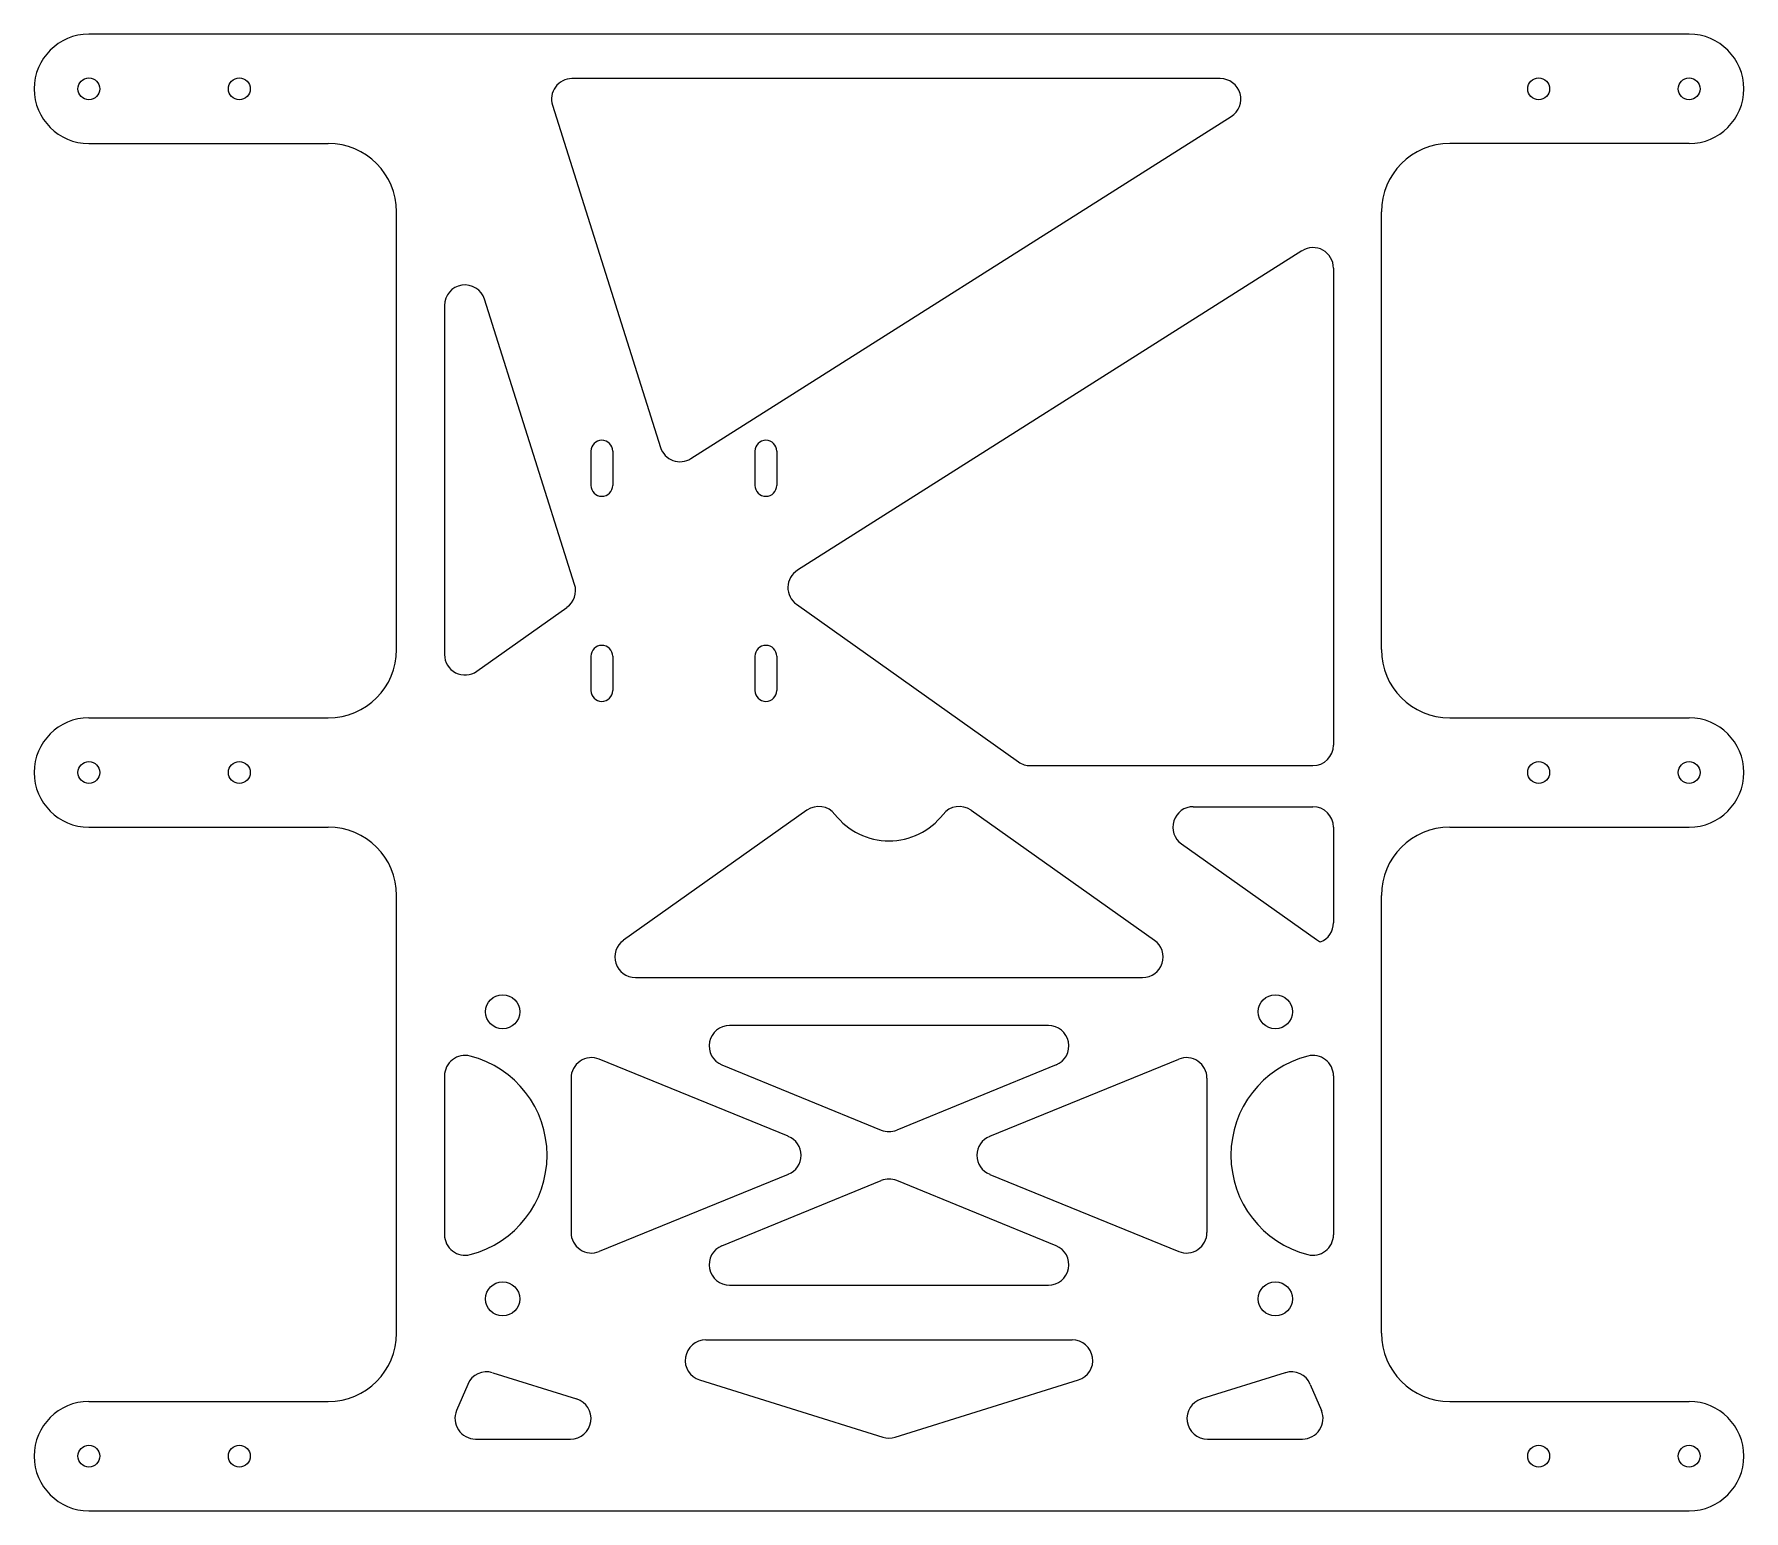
# Model space of a CAD drawing. Header units: millimetres. Extents: x -125 to 125, y -108 to 108.
import ezdxf

# ---------------------------------------------------------------- set-up
doc = ezdxf.new("R2010")
doc.units = ezdxf.units.MM

msp = doc.modelspace()

# ---------------------------------------------------------------- linework, layer by layer
at = {"color": 7, "linetype": 'Continuous', "lineweight": 25}
for p, q in [((117, 108), (-117, 108)), ((48.45, 101.5), (-46.36, 101.5)), ((-49.23, 97.6), (-33.42, 47.56)), ((-28.96, 45.93), (50.05, 95.97)), ((-117, 92), (-82, 92)), ((117, 92), (82, 92)), ((-72, 18), (-72, 82)), ((72, 18), (72, 82)), ((60.39, 76.32), (-13.4, 29.58)), ((65, 73.78), (65, 4)), ((-65, 68.32), (-65, 17.26)), ((-45.97, 27.51), (-59.14, 69.22)), ((-43.6, 47), (-43.6, 42)), ((-40.4, 47), (-40.4, 42)), ((-19.6, 47), (-19.6, 42)), ((-16.4, 47), (-16.4, 42)), ((-60.26, 14.81), (-47.09, 24.16)), ((-13.53, 24.6), (18.94, 1.55)), ((-43.6, 17), (-43.6, 12)), ((-40.4, 17), (-40.4, 12)), ((-19.6, 17), (-19.6, 12)), ((-16.4, 17), (-16.4, 12)), ((-117, 8), (-82, 8)), ((82, 8), (117, 8)), ((20.68, 1), (62, 1)), ((44.5, -5), (62, -5)), ((-12.01, -5.52), (-38.83, -24.55)), ((12.01, -5.52), (38.83, -24.55)), ((-117, -8), (-82, -8)), ((65, -8), (65, -22)), ((82, -8), (117, -8)), ((42.77, -10.45), (62.49, -24.45)), ((-72, -82), (-72, -18)), ((72, -82), (72, -18)), ((-37.09, -30), (37.09, -30)), ((23.3, -37), (-23.3, -37)), ((-14.73, -53.22), (-42.37, -41.93)), ((14.73, -53.22), (42.37, -41.93)), ((-65, -44.38), (-65, -67.62)), ((-46.5, -44.71), (-46.5, -67.29)), ((-24.43, -42.78), (-1.13, -52.3)), ((24.43, -42.78), (1.13, -52.3)), ((46.5, -44.71), (46.5, -67.29)), ((65, -44.38), (65, -67.62)), ((-14.73, -58.78), (-42.37, -70.07)), ((-24.43, -69.22), (-1.13, -59.7)), ((24.43, -69.22), (1.13, -59.7)), ((14.73, -58.78), (42.37, -70.07)), ((-23.3, -75), (23.3, -75)), ((-26.8, -83), (26.8, -83)), ((-61.61, -89.5), (-63.23, -93.33)), ((-57.95, -87.81), (-45.68, -91.64)), ((-27.69, -88.86), (-0.89, -97.22)), ((0.89, -97.22), (27.69, -88.86)), ((57.95, -87.81), (45.68, -91.64)), ((61.61, -89.5), (63.23, -93.33)), ((-117, -92), (-82, -92)), ((82, -92), (117, -92)), ((-60.47, -97.5), (-46.57, -97.5)), ((46.57, -97.5), (60.47, -97.5)), ((-117, -108), (117, -108))]:
    msp.add_line(p, q, dxfattribs=at)
for centre, radius in [((-117, 100), 1.6), ((-95, 100), 1.6), ((95, 100), 1.6), ((117, 100), 1.6), ((-117, 0), 1.6), ((-95, 0), 1.6), ((95, 0), 1.6), ((117, 0), 1.6), ((-56.5, -35), 2.5), ((56.5, -35), 2.5), ((-56.5, -77), 2.5), ((56.5, -77), 2.5), ((-117, -100), 1.6), ((-95, -100), 1.6), ((95, -100), 1.6), ((117, -100), 1.6)]:
    msp.add_circle(centre, radius, dxfattribs=at)
for centre, radius, start, end in [((-117, 100), 8, 90, 270), ((117, 100), 8, 270, 90), ((-46.36, 98.5), 3, 90, 197.5256), ((48.45, 98.5), 3, 302.3474, 90), ((-82, 82), 10, 0, 90), ((82, 82), 10, 90, 180), ((62, 73.78), 3, 0, 122.3474), ((-62, 68.32), 3, 17.5256, 180), ((-42, 47), 1.6, 0, 180), ((-30.56, 48.46), 3, 197.5256, 302.3474), ((-18, 47), 1.6, 0, 180), ((-42, 42), 1.6, 180, 0), ((-18, 42), 1.6, 180, 0), ((-48.83, 26.61), 3, 305.3625, 17.5256), ((-11.79, 27.05), 3, 122.3474, 234.6375), ((-82, 18), 10, 270, 0), ((-42, 17), 1.6, 0, 180), ((-18, 17), 1.6, 0, 180), ((82, 18), 10, 180, 270), ((-62, 17.26), 3, 180, 305.3625), ((-42, 12), 1.6, 180, 0), ((-18, 12), 1.6, 180, 0), ((-117, 0), 8, 90, 270), ((117, 0), 8, 270, 90), ((62, 4), 3, 270, 0), ((20.68, 4), 3, 234.6375, 270), ((-10.27, -7.97), 3, 37.8026, 125.3625), ((10.27, -7.97), 3, 54.6375, 142.1974), ((44.5, -8), 3, 90, 234.6375), ((62, -8), 3, 0, 90), ((0, 0), 10, 217.8026, 322.1974), ((-82, -18), 10, 0, 90), ((82, -18), 10, 90, 180), ((62, -22), 3, 291.8088, 0), ((-37.09, -27), 3, 125.3625, 270), ((37.09, -27), 3, 270, 54.6375), ((64.23, -22), 3, 234.6375, 248.1912), ((-23.3, -40), 3, 90, 247.775), ((23.3, -40), 3, 292.225, 90), ((-62, -44.38), 3, 75.5225, 180), ((-65, -56), 15, 284.4775, 75.5225), ((-43.5, -44.71), 3, 67.775, 180), ((43.5, -44.71), 3, 0, 112.225), ((65, -56), 15, 104.4775, 255.5225), ((62, -44.38), 3, 0, 104.4775), ((0, -49.52), 3, 247.775, 292.225), ((-15.86, -56), 3, 292.225, 67.775), ((15.86, -56), 3, 112.225, 247.775), ((0, -62.48), 3, 67.775, 112.225), ((-43.5, -67.29), 3, 180, 292.225), ((43.5, -67.29), 3, 247.775, 0), ((-62, -67.62), 3, 180, 284.4775), ((-23.3, -72), 3, 112.225, 270), ((23.3, -72), 3, 270, 67.775), ((62, -67.62), 3, 255.5225, 0), ((-82, -82), 10, 270, 0), ((82, -82), 10, 180, 270), ((-26.8, -86), 3, 90, 252.6811), ((26.8, -86), 3, 287.3189, 90), ((-58.85, -90.67), 3, 72.6811, 157.0137), ((58.85, -90.67), 3, 22.9863, 107.3189), ((-117, -100), 8, 90, 270), ((-46.57, -94.5), 3, 270, 72.6811), ((46.57, -94.5), 3, 107.3189, 270), ((117, -100), 8, 270, 90), ((-60.47, -94.5), 3, 157.0137, 270), ((60.47, -94.5), 3, 270, 22.9863), ((0, -94.36), 3, 252.6811, 287.3189)]:
    msp.add_arc(centre, radius, start, end, dxfattribs=at)

doc.saveas('drawing.dxf')
